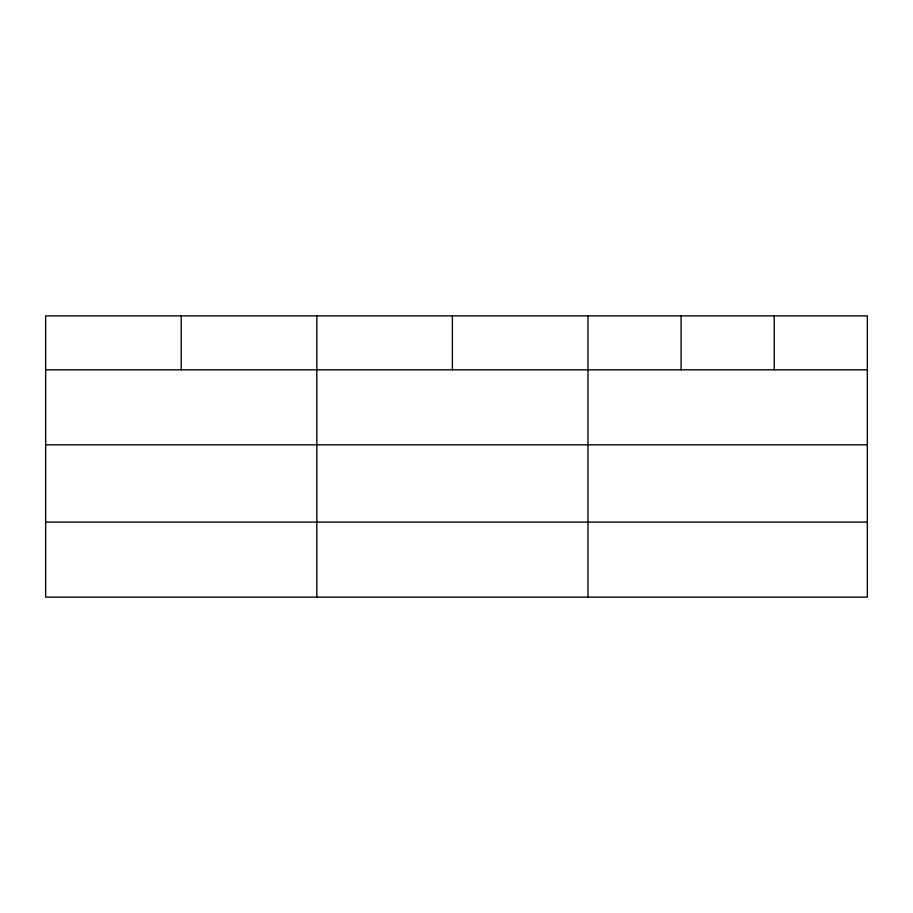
<?xml version="1.0" encoding="UTF-8"?>
<svg xmlns="http://www.w3.org/2000/svg" width="913" height="913" viewBox="0 0 913 913"><rect width="100%" height="100%" fill="white"/><g stroke="black" fill="none" stroke-linecap="round" stroke-linejoin="round"><path stroke-width="1.37" d="M867.35 444.825L867.35 315.875L45.65 315.875L45.65 597.125L867.35 597.125L867.35 444.825L45.65 444.825M45.65 369.811L867.35 369.811M45.65 522.11L867.35 522.11M774.224 315.875L774.224 369.811M681.098 315.875L681.098 369.811M587.972 315.875L587.972 597.125M452.392 315.875L452.392 369.811M316.811 315.875L316.811 597.125M181.231 315.875L181.231 369.811"/></g></svg>
